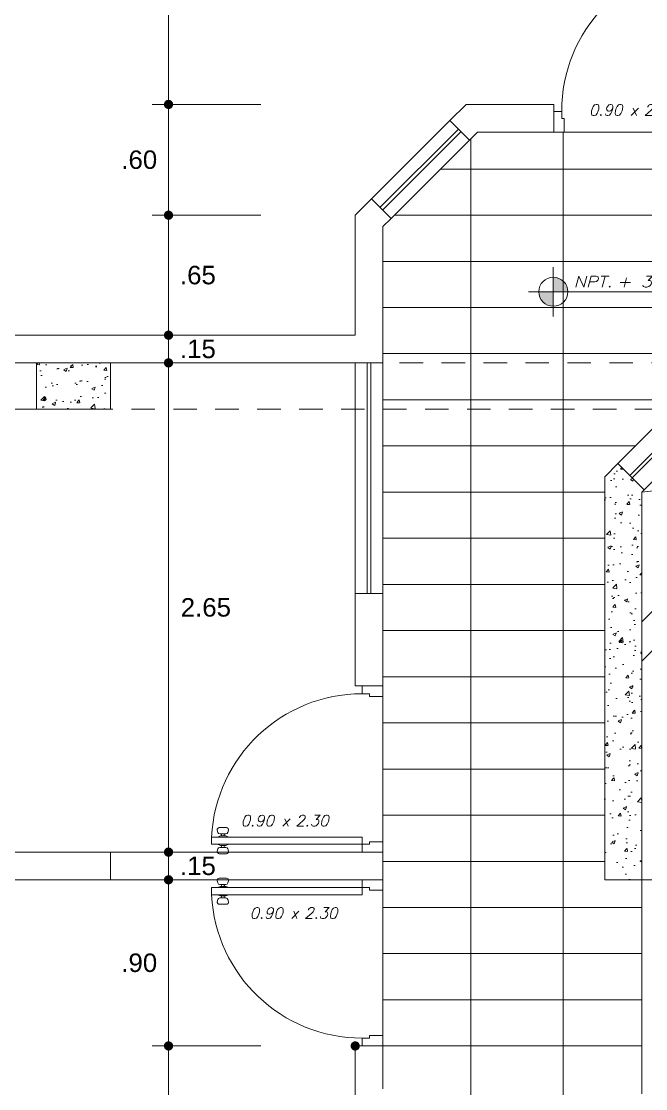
# Model space of a CAD drawing. Header units: millimetres. Extents: x 2178 to 2304, y 1220 to 1359.
# Drawn here: x 2188.64 to 2192.02, y 1290.29 to 1296.07 of the extents above; entities that cross this region are included whole.
import ezdxf
from ezdxf.enums import TextEntityAlignment as Align

# ---------------------------------------------------------------- set-up
doc = ezdxf.new("R2010")
doc.units = ezdxf.units.MM
doc.linetypes.add('HIDDEN', pattern=[9.524999999999999, 6.35, -3.175])
doc.layers.get('0').update_dxf_attribs({"lineweight": 0})
for name, color, linetype, lineweight in [('carpinteria', 12, 'Continuous', 5), ('COTAS', 40, 'Continuous', 20), ('PLUMA 2', 94, 'Continuous', 15), ('PLUMA 7', 10, 'Continuous', 0), ('PROY', 13, 'HIDDEN', 13), ('TEXTOS', 42, 'Continuous', 13)]:
    doc.layers.add(name, color=color, linetype=linetype, lineweight=lineweight)
doc.layers.add('pisos....', color=7, linetype='Continuous', lineweight=5, true_color=0x7c7f7e)
doc.styles.add('ARIAL', font='arial.ttf')
doc.styles.add('SIMPLEX', font='simplex.shx', dxfattribs={"width": 1.2, "oblique": 15})
doc.dimstyles.new('RPM 50', dxfattribs={"dimtxt": 0.1, "dimasz": 0.05, "dimexe": 0.08849999999999973, "dimexo": 0.1535, "dimgap": 0.07099999999999997, "dimtad": 2, "dimtih": 1, "dimtoh": 1, "dimzin": 4, "dimdsep": 46, "dimtxsty": 'ARIAL', "dimblk": 'DOT', "dimcen": 0.4, "dimdle": 0.25, "dimclrd": 8, "dimclre": 8, "dimclrt": 9, "dimadec": 0, "dimazin": 0, "dimtfac": 1, "dimtix": 1, "dimtmove": 0, "dimatfit": 3, "dimldrblk": 'DOT', "dimfxl": 0.5, "dimfxlon": 1, "dimlwd": 0, "dimlwe": 0, "dimarcsym": 0})

# ---------------------------------------------------------------- blocks, each defined once
blk = doc.blocks.new('puerta de 0.80')
for p, q in [((0, 0.7578726278069325), (0, 0.8078726278070008)), ((0, 0.05787262780700075), (0, 0.8078726278070008)), ((0.1000000000000227, 0.770372627806978), (0.1000000000000227, 0.8078726278070008)), ((0, 0.7578726278069325), (0.06500000000005457, 0.7578726278069325)), ((0.06500000000005457, 0.7578726278069325), (0.06500000000005457, 0.770372627806978)), ((0.06500000000005457, 0.770372627806978), (0.1000000000000227, 0.770372627806978)), ((0.743372223558481, 0.1131570363396577), (0.7462233707656196, 0.1025164101029077)), ((0.7699992280930701, 0.1257452267906274), (0.753031481821381, 0.1257452267906274)), ((0.7699992280930701, 0.1257452267906274), (0.7869669743646455, 0.1257452267906274)), ((0.7966262326275455, 0.1131570363396577), (0.7937750854204069, 0.1025164101029077)), ((0, 0.007872627806932542), (0, 0.05787262780700075)), ((0, 0.05787262780700075), (0.06500000000005457, 0.05787262780700075)), ((0.06500000000005457, 0.04537262780695528), (0.06500000000005457, 0.05787262780700075)), ((0.1000000000000227, 0.08037262780703713), (0.8250000000000455, 0.08037262780703713)), ((0.1000000000000227, 0.04537262780695528), (0.1000000000000227, 0.08037262780703713)), ((0.7820575276252839, 0.09510460055400927), (0.7558826290285197, 0.09510460055400927)), ((0.7558826290285197, 0.09510460055400927), (0.7579409285608563, 0.09510460055400927)), ((0.7820575276252839, 0.08545825626470105), (0.7558826290285197, 0.08545825626470105)), ((0.762940928560738, 0.09010460055401381), (0.762940928560738, 0.08545825626470105)), ((0.7770575276252885, 0.09010460055401381), (0.7770575276252885, 0.08545825626470105)), ((0.7841158271576205, 0.09510460055400927), (0.7820575276252839, 0.09510460055400927)), ((0.8250000000000455, 0.08037262780703713), (0.8250000000000455, 0.04537262780695528)), ((0.1000000000000227, 0.04537262780695528), (0.06500000000005457, 0.04537262780695528)), ((0.8250000000000455, 0.04537262780695528), (0.1000000000000227, 0.04537262780695528)), ((0.1000000000000227, 0.04537262780695528), (0.1000000000000227, 0.007872627806932542)), ((0.743372223558481, 0.01258821927433473), (0.7462233707656196, 0.02322884551108473)), ((0.7699992280930701, 2.882325134123676e-08), (0.753031481821381, 2.882325134123676e-08)), ((0.7820575276252839, 0.04028699934929136), (0.7558826290285197, 0.04028699934929136)), ((0.7820575276252839, 0.03064065505998315), (0.7558826290285197, 0.03064065505998315)), ((0.7558826290285197, 0.03064065505998315), (0.7579409285608563, 0.03064065505998315)), ((0.762940928560738, 0.0356406550599786), (0.762940928560738, 0.04028699934929136)), ((0.7699992280930701, 2.882325134123676e-08), (0.7869669743646455, 2.882325134123676e-08)), ((0.8250000000000455, 0.04537262780695528), (0.7720000000000482, 0.04537262780695528)), ((0.7770575276252885, 0.0356406550599786), (0.7770575276252885, 0.04028699934929136)), ((0.7841158271576205, 0.03064065505998315), (0.7820575276252839, 0.03064065505998315)), ((0.7966262326275455, 0.01258821927433473), (0.7937750854204069, 0.02322884551108473))]:
    blk.add_line(p, q)
at = {"linetype": 'Continuous', "lineweight": 0}
for p, q in [((0.7558826290285197, 0.08545825626470105), (0.7419099796773025, 0.08037262780692345)), ((0.7820575276252839, 0.08545825626470105), (0.796030176976501, 0.08037262780692345)), ((0.7558826290285197, 0.04028699934929136), (0.7419099796773025, 0.04537262780695528)), ((0.7820575276252839, 0.04028699934929136), (0.796030176976501, 0.04537262780695528))]:
    blk.add_line(p, q, dxfattribs=at)
for centre, radius, start, end in [((0.1000000000000227, 0.04537262780695528), 0.725, 2.767078666097358, 90), ((0.753031481821381, 0.1157452267906365), 0.01, 90, 195.0000000000087), ((0.7869669743646455, 0.1157452267906365), 0.01, 344.9999999999912, 90), ((0.7558826290285197, 0.1051046005540002), 0.01, 195.0000000001698, 270), ((0.7579409285607426, 0.09010460055401381), 0.005, 0, 90), ((0.7820575276252839, 0.09010460055401381), 0.005, 90, 180), ((0.7841158271575068, 0.1051046005540002), 0.01, 270, 344.9999999998302), ((0.753031481821381, 0.01000002882324225), 0.01, 164.9999999999913, 270), ((0.7558826290285197, 0.02064065505999224), 0.01, 90, 164.9999999998302), ((0.7579409285607426, 0.0356406550599786), 0.005, 270, 0), ((0.7820575276252839, 0.0356406550599786), 0.005, 180, 270), ((0.7841158271575068, 0.02064065505999224), 0.01, 15.00000000016984, 90), ((0.7869669743646455, 0.01000002882324225), 0.01, 270, 15.00000000000872)]:
    blk.add_arc(centre, radius, start, end)
blk = doc.blocks.new('P')
at = {"style": 'SIMPLEX', "oblique": 15}
blk.add_text('x', height=0.06, dxfattribs=at).set_placement((-0.01697368369676155, 0.0255492955629677))
blk.add_attdef('L', text='', height=0.06, dxfattribs=at).set_placement((-0.057659880294743, 0.02554929556297481), align=Align.RIGHT)
blk.add_attdef('H', (0.05806964743619147, 0.02554929556297481), '', height=0.06, dxfattribs=at)
blk = doc.blocks.new('N')
at = {"linetype": 'Continuous'}
h = blk.add_hatch(color=256, dxfattribs=at)
h.paths.add_polyline_path([(0, 0.1000000000000085), (0, 0), (0.1000000000000014, 0, 0.4142135623730981)])
h.paths.add_polyline_path([(-0.1000000000000014, 0, 0.4142135623730981), (0, -0.1000000000000085), (0, 0)])
for points in [[(0, 0.1700000000000017), (0, -0.1700000000000017)], [(-0.1700000000000017, 0), (0.8870854846603891, 0)]]:
    blk.add_lwpolyline(points)
blk.add_circle((0, 0), 0.1)
at = {"color": 64, "style": 'SIMPLEX', "oblique": 15, "width": 1.2}
blk.add_text('NPT.', height=0.075, dxfattribs=at).set_placement((0.1397908554024241, 0.03140925992012455))
at = {"color": 64, "style": 'SIMPLEX', "oblique": 15, "width": 1.062312430358449}
blk.add_attdef('NIV', text='', height=0.075, dxfattribs=at).set_placement((0.434891932751043, 0.03140925992012455), (0.8749927967566862, 0.03140925992012455), align=Align.FIT)
blk = doc.blocks.new('_DOT')
at = {"color": 0, "linetype": 'ByBlock'}
blk.add_line((-0.5, 0), (-1, 0), dxfattribs=at)
at = {"color": 0, "linetype": 'ByBlock', "const_width": 0.5}
blk.add_lwpolyline([(-0.25, 0, 1), (0.25, 0, 1)], format="xyb", close=True, dxfattribs=at)
blk = doc.blocks.new('*D1326')
at = {"color": 8, "lineweight": 0, "transparency": 16777216}
for p, q in [((2190.44424893422, 1290.521513211598), (2190.53274893422, 1290.521513211598)), ((2190.44424893422, 1290.471513211598), (2190.44424893422, 1289.521448485781)), ((2190.355753239124, 1289.471448485781), (2190.53274893422, 1289.471448485781))]:
    blk.add_line(p, q, dxfattribs=at)
at = {"layer": 'Defpoints', "color": 0, "transparency": 16777216}
for p in [(2190.444248934216, 1290.521513211598), (2190.202253239124, 1289.471448485781), (2190.44424893422, 1289.471448485781)]:
    blk.add_point(p, dxfattribs=at)
at = {"color": 8, "lineweight": 0, "transparency": 16777216, "xscale": 0.05, "yscale": 0.05, "zscale": 0.05}
for p, rotation in [((2190.44424893422, 1290.521513211598), 90), ((2190.44424893422, 1289.471448485781), 270)]:
    blk.add_blockref('_DOT', p, dxfattribs=dict(at, rotation=rotation))
at = {"color": 9, "transparency": 16777216, "insert": (2190.640794636812, 1289.996480848689), "char_height": 0.1, "attachment_point": 5, "style": 'ARIAL'}
blk.add_mtext('1.05', dxfattribs=at)
blk = doc.blocks.new('*D1327')
at = {"color": 8, "lineweight": 0, "transparency": 16777216}
for p, q in [((2189.93402095038, 1290.521513211598), (2189.34552095038, 1290.521513211598)), ((2189.43402095038, 1289.521448485781), (2189.43402095038, 1290.471513211598)), ((2189.93402095038, 1289.471448485781), (2189.34552095038, 1289.471448485781))]:
    blk.add_line(p, q, dxfattribs=at)
at = {"layer": 'Defpoints', "color": 0, "transparency": 16777216}
for p in [(2189.43402095038, 1290.521513211598), (2190.444248934216, 1290.521513211598), (2190.202253239124, 1289.471448485781)]:
    blk.add_point(p, dxfattribs=at)
at = {"color": 8, "lineweight": 0, "transparency": 16777216, "xscale": 0.05, "yscale": 0.05, "zscale": 0.05}
for p, rotation in [((2189.43402095038, 1290.521513211598), 90), ((2189.43402095038, 1289.471448485781), 270)]:
    blk.add_blockref('_DOT', p, dxfattribs=dict(at, rotation=rotation))
at = {"color": 9, "transparency": 16777216, "insert": (2189.237475247788, 1289.996480848689), "char_height": 0.1, "attachment_point": 5, "style": 'ARIAL'}
blk.add_mtext('1.05', dxfattribs=at)
blk = doc.blocks.new('*D1328')
at = {"color": 8, "lineweight": 0, "transparency": 16777216}
for p, q in [((2189.43402095038, 1291.421513211598), (2189.52252095038, 1291.421513211598)), ((2189.43402095038, 1290.571513211598), (2189.43402095038, 1291.371513211599)), ((2189.93402095038, 1290.521513211598), (2189.34552095038, 1290.521513211598))]:
    blk.add_line(p, q, dxfattribs=at)
at = {"layer": 'Defpoints', "color": 0, "transparency": 16777216}
for p in [(2189.434020950377, 1291.421513211598), (2189.43402095038, 1291.421513211598), (2190.444248934216, 1290.521513211598)]:
    blk.add_point(p, dxfattribs=at)
at = {"color": 8, "lineweight": 0, "transparency": 16777216, "xscale": 0.05, "yscale": 0.05, "zscale": 0.05}
for p, rotation in [((2189.43402095038, 1291.421513211598), 90), ((2189.43402095038, 1290.521513211598), 270)]:
    blk.add_blockref('_DOT', p, dxfattribs=dict(at, rotation=rotation))
at = {"color": 9, "transparency": 16777216, "insert": (2189.27560621641, 1290.971513211598), "char_height": 0.1, "attachment_point": 5, "style": 'ARIAL'}
blk.add_mtext('.90', dxfattribs=at)
blk = doc.blocks.new('*D1329')
at = {"color": 8, "lineweight": 0, "transparency": 16777216}
for p, q in [((2189.43402095038, 1291.621513211599), (2189.43402095038, 1291.671513211598)), ((2189.43402095038, 1291.571513211599), (2189.52252095038, 1291.571513211599)), ((2189.43402095038, 1291.421513211598), (2189.43402095038, 1291.571513211599)), ((2189.43402095038, 1291.421513211598), (2189.52252095038, 1291.421513211598)), ((2189.43402095038, 1291.371513211599), (2189.43402095038, 1291.321513211599))]:
    blk.add_line(p, q, dxfattribs=at)
at = {"layer": 'Defpoints', "color": 0, "transparency": 16777216}
for p in [(2189.434020950377, 1291.571513211599), (2189.43402095038, 1291.571513211599), (2189.434020950377, 1291.421513211598)]:
    blk.add_point(p, dxfattribs=at)
at = {"color": 8, "lineweight": 0, "transparency": 16777216, "xscale": 0.05, "yscale": 0.05, "zscale": 0.05}
for p, rotation in [((2189.43402095038, 1291.571513211599), 270), ((2189.43402095038, 1291.421513211598), 90)]:
    blk.add_blockref('_DOT', p, dxfattribs=dict(at, rotation=rotation))
at = {"color": 9, "transparency": 16777216, "insert": (2189.592981386942, 1291.496513211598), "char_height": 0.1, "attachment_point": 5, "style": 'ARIAL'}
blk.add_mtext('.15', dxfattribs=at)
blk = doc.blocks.new('*D1330')
at = {"color": 8, "lineweight": 0, "transparency": 16777216}
for p, q in [((2189.43402095038, 1294.221513211598), (2189.52252095038, 1294.221513211598)), ((2189.43402095038, 1291.621513211599), (2189.43402095038, 1294.171513211598)), ((2189.43402095038, 1291.571513211599), (2189.52252095038, 1291.571513211599))]:
    blk.add_line(p, q, dxfattribs=at)
at = {"layer": 'Defpoints', "color": 0, "transparency": 16777216}
for p in [(2189.434020950377, 1294.221513211598), (2189.43402095038, 1294.221513211598), (2189.434020950377, 1291.571513211599)]:
    blk.add_point(p, dxfattribs=at)
at = {"color": 8, "lineweight": 0, "transparency": 16777216, "xscale": 0.05, "yscale": 0.05, "zscale": 0.05}
for p, rotation in [((2189.43402095038, 1294.221513211598), 90), ((2189.43402095038, 1291.571513211599), 270)]:
    blk.add_blockref('_DOT', p, dxfattribs=dict(at, rotation=rotation))
at = {"color": 9, "transparency": 16777216, "insert": (2189.636125998129, 1292.896513211597), "char_height": 0.1, "attachment_point": 5, "style": 'ARIAL'}
blk.add_mtext('2.65', dxfattribs=at)
blk = doc.blocks.new('*D1331')
at = {"color": 8, "lineweight": 0, "transparency": 16777216}
for p, q in [((2189.43402095038, 1294.421513211598), (2189.43402095038, 1294.471513211598)), ((2189.43402095038, 1294.371513211599), (2189.52252095038, 1294.371513211599)), ((2189.43402095038, 1294.221513211598), (2189.43402095038, 1294.371513211599)), ((2189.43402095038, 1294.221513211598), (2189.52252095038, 1294.221513211598)), ((2189.43402095038, 1294.171513211598), (2189.43402095038, 1294.121513211599))]:
    blk.add_line(p, q, dxfattribs=at)
at = {"layer": 'Defpoints', "color": 0, "transparency": 16777216}
for p in [(2189.434020950377, 1294.371513211599), (2189.43402095038, 1294.371513211599), (2189.434020950377, 1294.221513211598)]:
    blk.add_point(p, dxfattribs=at)
at = {"color": 8, "lineweight": 0, "transparency": 16777216, "xscale": 0.05, "yscale": 0.05, "zscale": 0.05}
for p, rotation in [((2189.43402095038, 1294.371513211599), 270), ((2189.43402095038, 1294.221513211598), 90)]:
    blk.add_blockref('_DOT', p, dxfattribs=dict(at, rotation=rotation))
at = {"color": 9, "transparency": 16777216, "insert": (2189.592981386942, 1294.296513211598), "char_height": 0.1, "attachment_point": 5, "style": 'ARIAL'}
blk.add_mtext('.15', dxfattribs=at)
blk = doc.blocks.new('*D1332')
at = {"color": 8, "lineweight": 0, "transparency": 16777216}
for p, q in [((2189.93402095038, 1295.021513211599), (2189.34552095038, 1295.021513211599)), ((2189.43402095038, 1294.421513211598), (2189.43402095038, 1294.971513211599)), ((2189.43402095038, 1294.371513211599), (2189.52252095038, 1294.371513211599))]:
    blk.add_line(p, q, dxfattribs=at)
at = {"layer": 'Defpoints', "color": 0, "transparency": 16777216}
for p in [(2189.43402095038, 1295.021513211599), (2190.444248934216, 1295.021513211599), (2189.434020950376, 1294.371513211599)]:
    blk.add_point(p, dxfattribs=at)
at = {"color": 8, "lineweight": 0, "transparency": 16777216, "xscale": 0.05, "yscale": 0.05, "zscale": 0.05}
for p, rotation in [((2189.43402095038, 1295.021513211599), 90), ((2189.43402095038, 1294.371513211599), 270)]:
    blk.add_blockref('_DOT', p, dxfattribs=dict(at, rotation=rotation))
at = {"color": 9, "transparency": 16777216, "insert": (2189.592981386942, 1294.696513211598), "char_height": 0.1, "attachment_point": 5, "style": 'ARIAL'}
blk.add_mtext('.65', dxfattribs=at)
blk = doc.blocks.new('*D1333')
at = {"color": 8, "lineweight": 0, "transparency": 16777216}
for p, q in [((2189.93402095038, 1295.621513211599), (2189.34552095038, 1295.621513211599)), ((2189.43402095038, 1295.071513211599), (2189.43402095038, 1295.571513211599)), ((2189.93402095038, 1295.021513211599), (2189.34552095038, 1295.021513211599))]:
    blk.add_line(p, q, dxfattribs=at)
at = {"layer": 'Defpoints', "color": 0, "transparency": 16777216}
for p in [(2189.43402095038, 1295.621513211599), (2191.044248934217, 1295.621513211599), (2190.444248934216, 1295.021513211599)]:
    blk.add_point(p, dxfattribs=at)
at = {"color": 8, "lineweight": 0, "transparency": 16777216, "xscale": 0.05, "yscale": 0.05, "zscale": 0.05}
for p, rotation in [((2189.43402095038, 1295.621513211599), 90), ((2189.43402095038, 1295.021513211599), 270)]:
    blk.add_blockref('_DOT', p, dxfattribs=dict(at, rotation=rotation))
at = {"color": 9, "transparency": 16777216, "insert": (2189.27560621641, 1295.321513211598), "char_height": 0.1, "attachment_point": 5, "style": 'ARIAL'}
blk.add_mtext('.60', dxfattribs=at)
blk = doc.blocks.new('*D1334')
at = {"color": 8, "lineweight": 0, "transparency": 16777216}
for p, q in [((2189.43402095038, 1297.521513211598), (2189.52252095038, 1297.521513211598)), ((2189.43402095038, 1295.671513211599), (2189.43402095038, 1297.471513211598)), ((2189.93402095038, 1295.621513211599), (2189.34552095038, 1295.621513211599))]:
    blk.add_line(p, q, dxfattribs=at)
at = {"layer": 'Defpoints', "color": 0, "transparency": 16777216}
for p in [(2189.434020950377, 1297.521513211598), (2189.43402095038, 1297.521513211598), (2191.044248934217, 1295.621513211599)]:
    blk.add_point(p, dxfattribs=at)
at = {"color": 8, "lineweight": 0, "transparency": 16777216, "xscale": 0.05, "yscale": 0.05, "zscale": 0.05}
for p, rotation in [((2189.43402095038, 1297.521513211598), 90), ((2189.43402095038, 1295.621513211599), 270)]:
    blk.add_blockref('_DOT', p, dxfattribs=dict(at, rotation=rotation))
at = {"color": 9, "transparency": 16777216, "insert": (2189.23802095038, 1296.571513211598), "char_height": 0.1, "attachment_point": 5, "style": 'ARIAL'}
blk.add_mtext('1.90', dxfattribs=at)

msp = doc.modelspace()

# ---------------------------------------------------------------- hatches: boundary and pattern name
h = msp.add_hatch()
h.set_pattern_fill('AR-CONC', color=256, scale=0.001)
h.set_pattern_definition([(49.99999999999999, (1020.136031399712, -476.7046719146419), (0.182184668996004, -0.01593908553890309), [0.01905, -0.20955]), (355, (1020.136031399712, -476.7046719146419), (-0.03524342142496934, 0.1910568452390352), [0.01524, -0.16764058417]), (100.4514447, (1020.151213406712, -476.7060001681421), (0.1469412470903533, 0.1751177519121951), [0.01619000879999999, -0.1780902445999999]), (46.18420000000001, (1020.136031399712, -476.653871914642), (0.2710790408921299, -0.04204232793272715), [0.028575, -0.314325]), (96.63555760999992, (1020.158621299712, -476.657375414642), (0.237404134051503, 0.2474261245977215), [0.02428502314, -0.26713560816]), (351.1841511700001, (1020.136031399712, -476.653871914642), (0.237404134064977, 0.2474261245855326), [0.02285996707, -0.25145973192]), (21, (1020.161431399712, -476.666571914642), (0.1516143912691325, -0.1022651981870876), [0.01905, -0.20955]), (326.0000000000001, (1020.161431399712, -476.666571914642), (0.06180202834764707, 0.1841879661223193), [0.01524, -0.16764]), (71.45144499999999, (1020.174065932312, -476.6750940145419), (0.2134164192787162, 0.08192276888590524), [0.0161900088, -0.1780899376]), (37.50000000000001, (1020.136031399712, -476.7046719146419), (0.003088603250591816, 0.0845550388731531), [0, -0.165608, 0, -0.17018, 0, -0.168275]), (7.499999999999999, (1020.136031399712, -476.7046719146419), (0.06681966251030574, 0.1001805748181195), [0, -0.09702799999999999, 0, -0.161798, 0, -0.06413500000000001]), (327.5, (1020.079389399712, -476.7046719146419), (0.1355905951668714, -0.005728743992673458), [0, -0.0635, 0, -0.19812, 0, -0.26289]), (317.5, (1020.053989399712, -476.7046719146419), (0.148129181386018, 0.02542649103333302), [0, -0.08255, 0, -0.131572, 0, -0.18669])])
h.paths.add_polyline_path([(2189.119248934216, 1293.971513211598), (2189.119248934216, 1294.221513211598), (2188.719248934216, 1294.221513211598), (2188.719248934216, 1293.971513211598)])
h = msp.add_hatch()
h.set_pattern_fill('AR-CONC', color=256, scale=0.001)
h.set_pattern_definition([(49.99999999999999, (1020.136031399712, -446.543280046797), (0.182184668996004, -0.01593908553890309), [0.01905, -0.20955]), (355, (1020.136031399712, -446.543280046797), (-0.03524342142496934, 0.1910568452390352), [0.01524, -0.16764058417]), (100.4514447, (1020.151213406712, -446.5446083002971), (0.1469412470903533, 0.1751177519121951), [0.01619000879999999, -0.1780902445999999]), (46.18420000000001, (1020.136031399712, -446.492480046797), (0.2710790408921299, -0.04204232793272715), [0.028575, -0.314325]), (96.63555760999992, (1020.158621299712, -446.4959835467971), (0.237404134051503, 0.2474261245977215), [0.02428502314, -0.26713560816]), (351.1841511700001, (1020.136031399712, -446.492480046797), (0.237404134064977, 0.2474261245855326), [0.02285996707, -0.25145973192]), (21, (1020.161431399712, -446.505180046797), (0.1516143912691325, -0.1022651981870876), [0.01905, -0.20955]), (326.0000000000001, (1020.161431399712, -446.505180046797), (0.06180202834764707, 0.1841879661223193), [0.01524, -0.16764]), (71.45144499999999, (1020.174065932312, -446.5137021466969), (0.2134164192787162, 0.08192276888590524), [0.0161900088, -0.1780899376]), (37.50000000000001, (1020.136031399712, -446.543280046797), (0.003088603250591816, 0.0845550388731531), [0, -0.165608, 0, -0.17018, 0, -0.168275]), (7.499999999999999, (1020.136031399712, -446.543280046797), (0.06681966251030574, 0.1001805748181195), [0, -0.09702799999999999, 0, -0.161798, 0, -0.06413500000000001]), (327.5, (1020.079389399712, -446.543280046797), (0.1355905951668714, -0.005728743992673458), [0, -0.0635, 0, -0.19812, 0, -0.26289]), (317.5, (1020.053989399712, -446.543280046797), (0.148129181386018, 0.02542649103333302), [0, -0.08255, 0, -0.131572, 0, -0.18669])])
h.paths.add_polyline_path([(2191.794248934216, 1291.421513211598), (2191.994248934216, 1291.421513211598), (2191.994248934216, 1293.521513211598), (2192.00711689986, 1293.534381177242), (2191.865695543623, 1293.675802533479), (2191.794248934216, 1293.604355924072)])

# ---------------------------------------------------------------- linework, layer by layer
for points in [[(2190.53211689986, 1295.109381177242), (2190.956380968572, 1295.533645245954)], [(2191.002342909349, 1295.487683305177), (2190.578078840637, 1295.063419236465)], [(2191.016485044973, 1295.473541169553), (2190.592220976261, 1295.049277100841)], [(2190.638182917038, 1295.003315160064), (2191.06244698575, 1295.427579228776)], [(2190.444248934215, 1292.971513211598), (2190.444248934215, 1294.221513211598)], [(2190.509248934216, 1292.971513211598), (2190.509248934216, 1294.221513211598)], [(2190.529248934216, 1292.971513211598), (2190.529248934216, 1294.221513211598)], [(2190.594248934216, 1292.971513211598), (2190.594248934216, 1294.221513211598)], [(2191.865695543623, 1293.675802533479), (2192.289959612335, 1294.100066602191)], [(2191.929335153929, 1293.612162923173), (2192.353599222641, 1294.036426991885)], [(2191.943477289553, 1293.598020787549), (2192.367741358265, 1294.022284856261)], [(2192.00711689986, 1293.534381177242), (2192.431380968573, 1293.958645245954)]]:
    msp.add_lwpolyline(points)
at = {"layer": 'pisos....'}
for points in [[(2191.569248934215, 1288.446513211598), (2191.569248934207, 1295.471513211598)], [(2191.069248934216, 1288.446513211597), (2191.069248934196, 1295.434381177222)], [(2190.906380968573, 1295.271513211598), (2193.069248934216, 1295.271513211598)], [(2190.656380968572, 1295.021513211598), (2193.069248934216, 1295.021513211598)], [(2190.594248934216, 1294.771513211598), (2193.069248934216, 1294.771513211598)], [(2190.594248934216, 1294.521513211598), (2193.069248934216, 1294.521513211598)], [(2190.594248934216, 1294.271513211598), (2193.069248934216, 1294.271513211598)], [(2190.594248934216, 1294.021513211598), (2192.211406221742, 1294.021513211598)], [(2190.594248934216, 1293.771513211598), (2191.961406221742, 1293.771513211598)], [(2190.594248934216, 1293.521513211598), (2191.794248934216, 1293.521513211598)], [(2190.594248934216, 1293.271513211598), (2191.794248934216, 1293.271513211598)], [(2190.594248934216, 1293.021513211598), (2191.794248934216, 1293.021513211598)], [(2190.594248934216, 1292.771513211598), (2191.794248934216, 1292.771513211598)], [(2190.594248934216, 1292.521513211598), (2191.794248934216, 1292.521513211598)], [(2190.594248934216, 1292.271513211598), (2191.794248934216, 1292.271513211598)], [(2190.594248934216, 1292.021513211598), (2191.794248934216, 1292.021513211598)], [(2190.594248934216, 1291.771513211598), (2191.794248934216, 1291.771513211598)], [(2190.594248934216, 1291.521513211598), (2191.794248934216, 1291.521513211598)], [(2190.594248934216, 1291.271513211598), (2191.994248934217, 1291.271513211598)], [(2190.594248934216, 1291.021513211598), (2191.994248934217, 1291.021513211598)], [(2190.594248934216, 1290.771513211598), (2191.994248934217, 1290.771513211598)], [(2190.594248934216, 1290.521513211598), (2191.994248934218, 1290.521513211598)]]:
    msp.add_lwpolyline(points, dxfattribs=at)
at = {"layer": 'PLUMA 2', "color": 40, "linetype": 'Continuous', "lineweight": 20, "flags": 128}
for points in [[(2191.994248934216, 1291.421513211598), (2193.369248934216, 1291.421513211598)], [(2191.994248934216, 1291.421513211598), (2191.994248934219, 1290.261513211594)]]:
    msp.add_lwpolyline(points, dxfattribs=at)
at = {"layer": 'PLUMA 7'}
for points in [[(2190.956380968572, 1295.533645245954), (2191.044248934216, 1295.621513211598)], [(2191.044248934216, 1295.621513211598), (2191.519248934216, 1295.621513211598)], [(2191.519248934216, 1295.621513211598), (2191.519248934216, 1295.471513211598)], [(2191.06244698575, 1295.427579228776), (2190.956380968572, 1295.533645245954)], [(2191.06244698575, 1295.427579228776), (2191.106380968572, 1295.471513211598)], [(2191.106380968572, 1295.471513211598), (2191.519248934216, 1295.471513211598)], [(2190.444248934215, 1295.021513211598), (2190.53211689986, 1295.109381177242)], [(2190.638182917038, 1295.003315160064), (2190.53211689986, 1295.109381177243)], [(2190.444248934215, 1294.371513211598), (2190.444248934215, 1295.021513211598)], [(2190.594248934216, 1294.959381177242), (2190.638182917038, 1295.003315160064)], [(2190.594248934216, 1294.221513211598), (2190.594248934216, 1294.959381177242)], [(2186.069248934215, 1294.371513211598), (2190.444248934215, 1294.371513211598)], [(2190.594248934216, 1294.221513211598), (2186.069248934215, 1294.221513211598)], [(2191.994248934216, 1292.606706571435), (2193.359055574379, 1293.971513211598)], [(2191.794248934216, 1293.604355924072), (2191.865695543623, 1293.675802533479)], [(2192.00711689986, 1293.534381177242), (2191.865695543623, 1293.675802533479)], [(2191.794248934216, 1291.421513211598), (2191.794248934216, 1293.604355924072)], [(2191.994248934216, 1293.521513211598), (2192.00711689986, 1293.534381177242)], [(2191.994248934216, 1291.421513211598), (2191.994248934216, 1293.521513211598)], [(2191.994248934216, 1292.818838605792), (2192.358454202763, 1293.183043874338)], [(2190.444248934215, 1292.471513211598), (2190.444248934215, 1292.971513211598)], [(2190.444248934215, 1292.971513211598), (2190.594248934216, 1292.971513211598)], [(2190.594248934216, 1292.471513211598), (2190.594248934216, 1292.971513211598)], [(2190.594248934216, 1292.471513211598), (2190.444248934215, 1292.471513211598)], [(2186.294248934216, 1291.571513211598), (2189.119248934216, 1291.571513211598)], [(2189.119248934216, 1291.421513211598), (2189.119248934216, 1291.571513211598)], [(2189.119248934216, 1291.571513211598), (2190.594248934216, 1291.571513211598)], [(2190.594248934216, 1291.421513211598), (2190.594248934216, 1291.571513211598)], [(2186.294248934216, 1291.421513211598), (2189.119248934216, 1291.421513211598)], [(2189.119248934216, 1291.421513211598), (2190.594248934216, 1291.421513211598)], [(2191.794248934216, 1291.421513211598), (2191.994248934216, 1291.421513211598)], [(2190.444248934215, 1290.288975331844), (2190.444248934215, 1290.521513211598)], [(2190.594248934216, 1290.521513211598), (2190.444248934215, 1290.521513211598)], [(2190.594248934216, 1290.288975331844), (2190.594248934216, 1290.521513211598)]]:
    msp.add_lwpolyline(points, dxfattribs=at)
msp.add_lwpolyline([(2189.119248934216, 1294.221513211598), (2189.119248934216, 1293.971513211598), (2188.719248934216, 1293.971513211598), (2188.719248934216, 1294.221513211598)], close=True, dxfattribs=at)
at = {"layer": 'PROY', "ltscale": 0.02, "flags": 128}
for points in [[(2188.719248934216, 1294.221513211598), (2186.294248934216, 1294.221513211598)], [(2194.670559942035, 1294.221513211598), (2189.119248934216, 1294.221513211598)], [(2188.719248934216, 1293.971513211598), (2186.294248934216, 1293.971513211598)], [(2193.219248934216, 1293.971513211598), (2189.119248934216, 1293.971513211598)], [(2192.782718271475, 1293.607307943051), (2191.994248934216, 1293.521513211598)]]:
    msp.add_lwpolyline(points, dxfattribs=at)

# ---------------------------------------------------------------- block references
at = {"layer": 'carpinteria', "xscale": 1.125, "yscale": 1.125, "zscale": 1.125}
for p, rotation in [((2192.428105640499, 1295.471513211598), 90.00000000000001), ((2190.594248934216, 1291.430369917881), 180)]:
    msp.add_blockref('puerta de 0.80', p, dxfattribs=dict(at, rotation=rotation))
at = {"layer": 'carpinteria', "xscale": -1.125, "yscale": 1.125, "zscale": 1.125}
msp.add_blockref('puerta de 0.80', (2190.594248934216, 1291.562656505315), dxfattribs=at)
at = {"layer": 'COTAS'}
ref = msp.add_blockref('N', (2191.516218019536, 1294.606926495853), dxfattribs=dict(at, xscale=0.7870854846603947, yscale=0.7870854846603947, zscale=0.7870854846603947))
ref.add_attrib('NIV', '+ 3.10', dxfattribs={"layer": '0', "color": 64, "height": 0.05903141134952907, "style": 'SIMPLEX', "oblique": 15, "width": 1.173602304014455}).set_placement((2191.858515147201, 1294.63164826842), (2192.204912149046, 1294.63164826842), align=Align.FIT)
at = {"layer": 'TEXTOS'}
for p in [(2191.94672242423, 1295.535700639452), (2190.061801867348, 1291.686289394253), (2190.110150004219, 1291.186086724324)]:
    msp.add_blockref('P', p, dxfattribs=at).add_auto_attribs({'H': '2.30', 'L': '0.90'})

# ---------------------------------------------------------------- dimensions: what is measured, and where the dimension line sits
for base, p1, p2, picture, middle in [((2189.43402095038, 1297.521513211598), (2191.044248934216, 1295.621513211598), (2189.434020950376, 1297.521513211598), '*D1334', (2189.23802095038, 1296.571513211598)), ((2189.43402095038, 1295.621513211599), (2190.444248934215, 1295.021513211598), (2191.044248934216, 1295.621513211598), '*D1333', (2189.27560621641, 1295.321513211598)), ((2189.43402095038, 1295.021513211599), (2189.434020950375, 1294.371513211598), (2190.444248934215, 1295.021513211598), '*D1332', (2189.592981386942, 1294.696513211598)), ((2189.43402095038, 1294.371513211599), (2189.434020950376, 1294.221513211598), (2189.434020950376, 1294.371513211598), '*D1331', (2189.592981386942, 1294.296513211598)), ((2189.43402095038, 1294.221513211598), (2189.434020950376, 1291.571513211598), (2189.434020950376, 1294.221513211598), '*D1330', (2189.636125998129, 1292.896513211597)), ((2189.43402095038, 1291.571513211599), (2189.434020950376, 1291.421513211598), (2189.434020950376, 1291.571513211598), '*D1329', (2189.592981386942, 1291.496513211598)), ((2189.43402095038, 1291.421513211598), (2190.444248934215, 1290.521513211598), (2189.434020950376, 1291.421513211598), '*D1328', (2189.27560621641, 1290.971513211598)), ((2189.43402095038, 1290.521513211598), (2190.202253239123, 1289.471448485781), (2190.444248934215, 1290.521513211598), '*D1327', (2189.237475247788, 1289.996480848689)), ((2190.44424893422, 1289.471448485781), (2190.444248934215, 1290.521513211598), (2190.202253239123, 1289.471448485781), '*D1326', (2190.640794636812, 1289.996480848689))]:
    dim = msp.add_linear_dim(base=base, p1=p1, p2=p2, angle=90, dimstyle='RPM 50', override={"dimtmove": 1})
    dim.commit()
    dim.dimension.update_dxf_attribs({"geometry": picture, "text_midpoint": middle})

doc.saveas('drawing.dxf')
